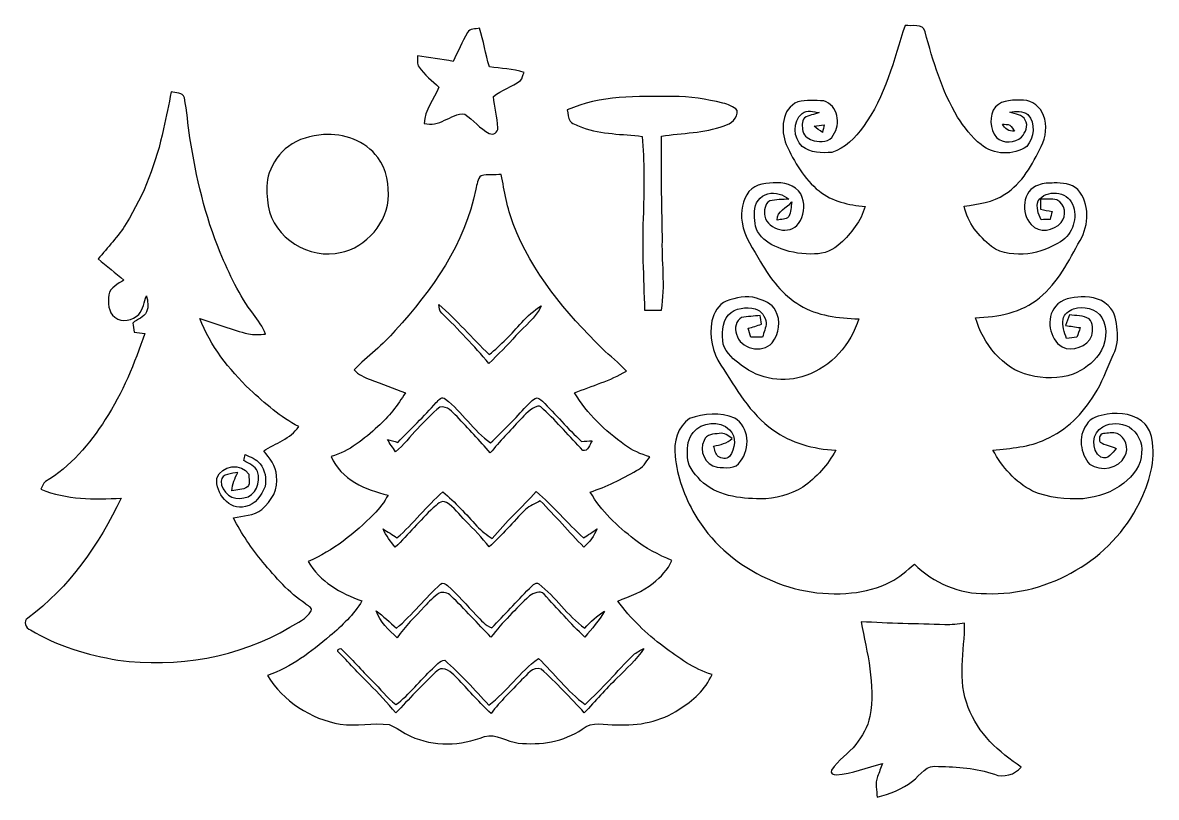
# Model space of a CAD drawing. Header units: centimetres. Extents: x -19.7 to 18.7, y -12.7 to 13.6.
import ezdxf

# ---------------------------------------------------------------- set-up
doc = ezdxf.new("R2010")
doc.units = ezdxf.units.CM
doc.header["$MEASUREMENT"] = 0
doc.layers.add('Camada 1', color=7, linetype='Continuous')

msp = doc.modelspace()

# ---------------------------------------------------------------- linework, layer by layer
at = {"layer": 'Camada 1', "color": 8}
for points, knots in [([(10.15824, 13.47188), (10.3759, 13.42284), (10.77419, 13.56184), (10.83733, 13.25245), (10.83733, 13.25245), (11.10192, 12.25726), (11.40354, 11.25643), (11.938, 10.36743), (11.938, 10.36743), (12.15602, 10.02136), (12.41355, 9.69363), (12.73034, 9.43222), (12.73034, 9.43222), (13.16143, 9.08509), (13.82854, 9.05122), (14.2808, 9.37331), (14.2808, 9.37331), (14.53303, 9.6647), (14.58666, 10.15506), (14.31749, 10.45422), (14.31749, 10.45422), (14.14392, 10.58086), (13.90791, 10.55864), (13.70789, 10.53324), (13.70789, 10.53324), (13.88992, 10.46374), (14.13792, 10.46233), (14.23106, 10.2616), (14.23106, 10.2616), (14.34571, 10.06934), (14.23635, 9.84109), (14.10547, 9.68939), (14.10547, 9.68939), (13.88181, 9.47843), (13.48387, 9.46856), (13.25316, 9.67246), (13.25316, 9.67246), (13.02632, 9.96597), (12.98893, 10.4133), (13.22, 10.71668), (13.22, 10.71668), (13.46765, 10.96222), (13.84653, 10.93999), (14.16756, 10.93646), (14.16756, 10.93646), (14.47659, 10.93364), (14.74258, 10.70151), (14.84877, 10.42211), (14.84877, 10.42211), (14.97224, 10.08204), (14.94226, 9.6901), (14.77363, 9.37048), (14.77363, 9.37048), (14.46848, 8.76441), (14.13122, 8.12306), (13.5382, 7.75229), (13.5382, 7.75229), (13.13321, 7.47501), (12.63156, 7.42456), (12.1599, 7.34695), (12.1599, 7.34695), (12.27243, 6.78744), (12.65555, 6.3306), (13.0877, 5.97923), (13.0877, 5.97923), (13.4426, 5.72417), (13.90156, 5.70865), (14.32172, 5.73687), (14.32172, 5.73687), (14.71436, 5.78944), (15.09042, 5.93972), (15.42733, 6.14504), (15.42733, 6.14504), (15.8436, 6.39939), (16.02387, 6.96736), (15.82773, 7.41504), (15.82773, 7.41504), (15.65205, 7.86024), (14.93943, 7.92445), (14.67203, 7.53463), (14.67203, 7.53463), (14.59195, 7.31943), (14.66286, 7.08307), (14.7694, 6.89081), (14.7694, 6.89081), (14.86853, 6.89293), (14.96836, 6.89504), (15.06855, 6.89681), (15.06855, 6.89681), (15.09325, 6.98606), (15.11653, 7.07602), (15.13875, 7.16598), (15.13875, 7.16598), (15.00823, 7.19279), (14.8777, 7.22313), (14.74788, 7.25205), (14.74788, 7.25205), (14.74364, 7.36283), (14.74823, 7.47183), (14.74541, 7.5819), (14.74541, 7.5819), (14.93097, 7.58508), (15.12006, 7.60236), (15.30385, 7.56038), (15.30385, 7.56038), (15.58255, 7.43479), (15.6464, 7.02028), (15.44355, 6.79873), (15.44355, 6.79873), (15.20966, 6.50981), (14.68931, 6.41738), (14.4332, 6.72465), (14.4332, 6.72465), (14.06772, 7.0933), (14.12946, 7.89552), (14.67556, 8.06203), (14.67556, 8.06203), (14.84066, 8.13647), (15.02692, 8.12624), (15.20472, 8.1347), (15.20472, 8.1347), (15.4813, 8.13682), (15.7988, 8.11989), (16.00765, 7.9121), (16.00765, 7.9121), (16.42921, 7.44467), (16.38865, 6.70948), (16.08808, 6.19054), (16.08808, 6.19054), (15.6965, 5.50192), (15.3476, 4.75439), (14.71119, 4.25062), (14.71119, 4.25062), (14.109, 3.74333), (13.30572, 3.59516), (12.54055, 3.57046), (12.54055, 3.57046), (12.81007, 2.69946), (13.44577, 1.84714), (14.36864, 1.62454), (14.36864, 1.62454), (14.853, 1.49931), (15.37758, 1.49543), (15.85348, 1.66053), (15.85348, 1.66053), (16.19779, 1.80305), (16.51, 2.03447), (16.73543, 2.33292), (16.73543, 2.33292), (16.97038, 2.69311), (17.04975, 3.19581), (16.82468, 3.57964), (16.82468, 3.57964), (16.62959, 3.89361), (16.1992, 3.98427), (15.86442, 3.87279), (15.86442, 3.87279), (15.70355, 3.81635), (15.54939, 3.69499), (15.50846, 3.52249), (15.50846, 3.52249), (15.4626, 3.29777), (15.56279, 3.08187), (15.62665, 2.87055), (15.62665, 2.87055), (15.742, 2.88431), (15.8623, 2.89807), (15.97872, 2.91394), (15.97872, 2.91394), (16.01682, 3.02084), (16.05421, 3.12843), (16.08702, 3.23674), (16.08702, 3.23674), (15.92333, 3.26073), (15.76105, 3.28436), (15.59807, 3.30976), (15.59807, 3.30976), (15.63229, 3.43359), (15.67568, 3.55459), (15.72436, 3.67312), (15.72436, 3.67312), (15.94097, 3.6262), (16.19744, 3.66148), (16.39147, 3.53272), (16.39147, 3.53272), (16.53752, 3.39055), (16.51388, 3.15101), (16.48672, 2.96933), (16.48672, 2.96933), (16.33255, 2.59821), (15.8362, 2.4063), (15.4753, 2.58163), (15.4753, 2.58163), (15.03927, 2.86209), (14.91756, 3.55318), (15.25411, 3.9557), (15.25411, 3.9557), (15.46155, 4.21358), (15.81326, 4.26649), (16.12336, 4.27919), (16.12336, 4.27919), (16.49236, 4.30318), (16.89911, 4.19065), (17.13195, 3.88585), (17.13195, 3.88585), (17.31751, 3.65125), (17.33127, 3.33622), (17.34926, 3.05012), (17.34926, 3.05012), (17.37748, 2.77001), (17.30269, 2.48991), (17.17887, 2.24049), (17.17887, 2.24049), (16.97708, 1.81857), (16.8342, 1.36666), (16.57668, 0.97296), (16.57668, 0.97296), (16.17768, 0.33126), (15.6277, -0.24694), (14.92144, -0.54469), (14.92144, -0.54469), (14.36652, -0.81351), (13.73787, -0.84384), (13.13603, -0.91193), (13.13603, -0.91193), (13.44154, -1.48343), (13.89204, -2.00025), (14.47765, -2.29482), (14.47765, -2.29482), (15.0114, -2.53683), (15.61571, -2.56999), (16.19285, -2.55482), (16.19285, -2.55482), (16.68604, -2.50402), (17.17781, -2.34174), (17.56622, -2.0253), (17.56622, -2.0253), (17.88266, -1.78294), (18.16806, -1.42134), (18.16523, -1.00436), (18.16523, -1.00436), (18.22309, -0.65969), (18.02377, -0.31291), (17.74472, -0.12312), (17.74472, -0.12312), (17.47097, -0.00141), (17.12736, 0.04763), (16.86313, -0.12418), (16.86313, -0.12418), (16.47296, -0.29175), (16.44438, -0.92463), (16.79152, -1.14829), (16.79152, -1.14829), (17.0307, -1.26541), (17.17605, -0.99448), (17.31081, -0.85513), (17.31081, -0.85513), (17.13795, -0.76094), (16.93157, -0.74718), (16.76612, -0.64064), (16.76612, -0.64064), (16.70861, -0.53728), (16.74248, -0.36795), (16.87618, -0.3489), (16.87618, -0.3489), (17.02894, -0.3362), (17.19333, -0.3048), (17.34573, -0.34819), (17.34573, -0.34819), (17.61772, -0.47413), (17.75354, -0.84631), (17.60502, -1.11231), (17.60502, -1.11231), (17.40218, -1.54129), (16.78376, -1.64924), (16.41016, -1.38783), (16.41016, -1.38783), (16.09443, -1.02976), (16.00976, -0.45261), (16.30292, -0.05609), (16.30292, -0.05609), (16.43556, 0.20285), (16.74848, 0.25224), (17.00283, 0.30445), (17.00283, 0.30445), (17.44839, 0.37324), (17.96697, 0.31115), (18.29576, -0.02893), (18.29576, -0.02893), (18.40301, -0.1711), (18.48697, -0.33408), (18.51801, -0.51118), (18.51801, -0.51118), (18.66971, -1.26647), (18.42453, -2.02459), (18.09433, -2.69769), (18.09433, -2.69769), (17.16193, -4.61398), (15.03221, -5.84482), (12.91131, -5.77039), (12.91131, -5.77039), (12.00362, -5.79049), (11.11215, -5.40949), (10.47291, -4.77026), (10.47291, -4.77026), (10.21609, -4.98828), (9.96774, -5.22252), (9.66399, -5.37457), (9.66399, -5.37457), (9.25548, -5.58518), (8.80075, -5.69948), (8.34531, -5.74781), (8.34531, -5.74781), (6.26498, -5.96371), (4.09434, -4.89761), (3.03389, -3.08751), (3.03389, -3.08751), (2.68852, -2.48109), (2.43134, -1.80904), (2.36784, -1.11054), (2.36784, -1.11054), (2.30858, -0.64805), (2.45533, -0.11218), (2.85785, 0.15804), (2.85785, 0.15804), (3.33904, 0.34149), (3.9056, 0.37112), (4.38644, 0.17039), (4.38644, 0.17039), (4.88527, -0.1203), (4.92231, -0.85937), (4.58576, -1.28764), (4.58576, -1.28764), (4.42595, -1.56845), (4.0573, -1.51024), (3.78919, -1.48308), (3.78919, -1.48308), (3.39478, -1.42734), (3.15207, -0.92604), (3.35139, -0.58208), (3.35139, -0.58208), (3.42441, -0.36654), (3.67418, -0.36865), (3.86151, -0.35172), (3.86151, -0.35172), (4.03931, -0.29386), (4.16489, -0.44062), (4.30071, -0.51894), (4.30071, -0.51894), (4.13103, -0.68404), (3.89396, -0.72531), (3.67171, -0.77646), (3.67171, -0.77646), (3.7151, -0.89606), (3.73133, -1.03681), (3.82517, -1.12995), (3.82517, -1.12995), (3.93912, -1.19345), (4.11268, -1.24319), (4.20934, -1.12289), (4.20934, -1.12289), (4.40126, -0.87101), (4.46299, -0.45297), (4.20864, -0.21872), (4.20864, -0.21872), (3.87526, 0.10372), (3.26355, 0.04763), (2.97815, -0.31362), (2.97815, -0.31362), (2.80741, -0.51188), (2.78059, -0.79022), (2.78483, -1.04069), (2.78483, -1.04069), (2.7492, -1.39735), (2.99826, -1.69827), (3.23321, -1.93499), (3.23321, -1.93499), (3.75991, -2.4571), (4.54907, -2.5594), (5.25674, -2.55905), (5.25674, -2.55905), (5.76439, -2.57916), (6.26216, -2.41194), (6.69819, -2.16253), (6.69819, -2.16253), (7.15574, -1.83797), (7.5438, -1.41288), (7.8105, -0.91758), (7.8105, -0.91758), (7.06014, -0.86572), (6.29391, -0.68192), (5.68184, -0.22578), (5.68184, -0.22578), (4.90255, 0.32844), (4.42807, 1.17793), (3.92077, 1.96391), (3.92077, 1.96391), (3.62268, 2.39501), (3.5239, 2.95063), (3.61174, 3.46287), (3.61174, 3.46287), (3.68371, 3.73239), (3.83011, 4.02343), (4.10245, 4.13385), (4.10245, 4.13385), (4.42842, 4.24004), (4.78931, 4.34658), (5.12868, 4.23369), (5.12868, 4.23369), (5.37245, 4.15925), (5.64409, 4.05024), (5.77427, 3.81635), (5.77427, 3.81635), (5.95454, 3.47028), (5.89739, 3.02613), (5.65115, 2.72627), (5.65115, 2.72627), (5.31918, 2.33645), (4.56353, 2.52024), (4.44747, 3.01731), (4.44747, 3.01731), (4.36421, 3.20993), (4.42913, 3.47733), (4.62104, 3.57787), (4.62104, 3.57787), (4.82706, 3.62268), (5.04261, 3.61915), (5.25251, 3.64737), (5.25251, 3.64737), (5.2705, 3.54894), (5.27826, 3.45546), (5.29978, 3.35527), (5.29978, 3.35527), (5.14879, 3.30024), (4.99428, 3.25684), (4.83976, 3.21486), (4.83976, 3.21486), (4.87045, 3.11291), (4.90149, 3.01061), (4.9343, 2.90865), (4.9343, 2.90865), (5.03202, 2.90971), (5.22781, 2.91148), (5.32553, 2.91253), (5.32553, 2.91253), (5.37669, 3.07269), (5.44477, 3.23215), (5.45783, 3.40113), (5.45783, 3.40113), (5.42008, 3.6008), (5.29449, 3.816), (5.08529, 3.87033), (5.08529, 3.87033), (4.77414, 3.94194), (4.40725, 3.91689), (4.17689, 3.67242), (4.17689, 3.67242), (3.94406, 3.3976), (3.95852, 3.01096), (3.99838, 2.67441), (3.99838, 2.67441), (4.09646, 2.36467), (4.36951, 2.14489), (4.62104, 1.95651), (4.62104, 1.95651), (5.22605, 1.48555), (6.08013, 1.34373), (6.79944, 1.61537), (6.79944, 1.61537), (7.66904, 1.90571), (8.31462, 2.67476), (8.58767, 3.53413), (8.58767, 3.53413), (7.90469, 3.56341), (7.18749, 3.62691), (6.59377, 3.99944), (6.59377, 3.99944), (6.01521, 4.34023), (5.59259, 4.88421), (5.26627, 5.461), (5.26627, 5.461), (5.02638, 5.89068), (4.70076, 6.30096), (4.64114, 6.80544), (4.64114, 6.80544), (4.57376, 7.16421), (4.64573, 7.55509), (4.8701, 7.84684), (4.8701, 7.84684), (5.10258, 8.10966), (5.49134, 8.1467), (5.82083, 8.13647), (5.82083, 8.13647), (6.16303, 8.15693), (6.57225, 7.99818), (6.67456, 7.64223), (6.67456, 7.64223), (6.77369, 7.35189), (6.74053, 7.01146), (6.5532, 6.76346), (6.5532, 6.76346), (6.25475, 6.35529), (5.52521, 6.53344), (5.40244, 7.00899), (5.40244, 7.00899), (5.38163, 7.18608), (5.3975, 7.43126), (5.57248, 7.5311), (5.57248, 7.5311), (5.78485, 7.58014), (6.00816, 7.56708), (6.22547, 7.58719), (6.22547, 7.58719), (6.02086, 7.73889), (5.77215, 7.83202), (5.51427, 7.76817), (5.51427, 7.76817), (5.24863, 7.70467), (5.05178, 7.43973), (5.0606, 7.16633), (5.0606, 7.16633), (5.06448, 6.9088), (5.04366, 6.61353), (5.22252, 6.40398), (5.22252, 6.40398), (5.39574, 6.15033), (5.6829, 6.01663), (5.95806, 5.90374), (5.95806, 5.90374), (6.32037, 5.77462), (6.70595, 5.71183), (7.09119, 5.7337), (7.09119, 5.7337), (7.41539, 5.72805), (7.7343, 5.86775), (7.96572, 6.09212), (7.96572, 6.09212), (8.33896, 6.42832), (8.66458, 6.84495), (8.80286, 7.3346), (8.80286, 7.3346), (8.25465, 7.3914), (7.68244, 7.50323), (7.24464, 7.86306), (7.24464, 7.86306), (6.73523, 8.26841), (6.40539, 8.85261), (6.13234, 9.43293), (6.13234, 9.43293), (5.93937, 9.9187), (5.96265, 10.65354), (6.52639, 10.88284), (6.52639, 10.88284), (6.81249, 10.93964), (7.11447, 10.93999), (7.40481, 10.91142), (7.40481, 10.91142), (7.88035, 10.76219), (8.00065, 10.13072), (7.72513, 9.75466), (7.72513, 9.75466), (7.60695, 9.51054), (7.30285, 9.519), (7.07672, 9.56134), (7.07672, 9.56134), (6.91444, 9.61355), (6.73206, 9.70774), (6.69537, 9.89048), (6.69537, 9.89048), (6.66821, 10.03653), (6.64633, 10.21927), (6.74758, 10.3438), (6.74758, 10.3438), (6.89998, 10.43164), (7.08448, 10.45069), (7.24853, 10.51595), (7.24853, 10.51595), (7.05944, 10.53395), (6.83507, 10.63237), (6.67491, 10.48738), (6.67491, 10.48738), (6.32707, 10.21609), (6.37469, 9.6587), (6.66997, 9.36801), (6.66997, 9.36801), (6.95537, 9.15564), (7.33848, 9.144), (7.67856, 9.16869), (7.67856, 9.16869), (8.13153, 9.30169), (8.47408, 9.6707), (8.74466, 10.04147), (8.74466, 10.04147), (9.49043, 11.055), (9.773, 12.29783), (10.15824, 13.47188), (10.15824, 13.47188), (10.15824, 13.47188), (10.15824, 13.47188), (10.15824, 13.47188)], [0, 0, 0, 0, 0.00662252, 0.00662252, 0.00662252, 0.00662252, 0.01324503, 0.01324503, 0.01324503, 0.01324503, 0.01986755, 0.01986755, 0.01986755, 0.01986755, 0.02649007, 0.02649007, 0.02649007, 0.02649007, 0.03311258, 0.03311258, 0.03311258, 0.03311258, 0.0397351, 0.0397351, 0.0397351, 0.0397351, 0.04635762, 0.04635762, 0.04635762, 0.04635762, 0.05298013, 0.05298013, 0.05298013, 0.05298013, 0.05960265, 0.05960265, 0.05960265, 0.05960265, 0.06622517, 0.06622517, 0.06622517, 0.06622517, 0.07284768, 0.07284768, 0.07284768, 0.07284768, 0.0794702, 0.0794702, 0.0794702, 0.0794702, 0.08609272, 0.08609272, 0.08609272, 0.08609272, 0.09271523, 0.09271523, 0.09271523, 0.09271523, 0.09933775, 0.09933775, 0.09933775, 0.09933775, 0.10596026, 0.10596026, 0.10596026, 0.10596026, 0.11258278, 0.11258278, 0.11258278, 0.11258278, 0.1192053, 0.1192053, 0.1192053, 0.1192053, 0.12582781, 0.12582781, 0.12582781, 0.12582781, 0.13245033, 0.13245033, 0.13245033, 0.13245033, 0.13907285, 0.13907285, 0.13907285, 0.13907285, 0.14569536, 0.14569536, 0.14569536, 0.14569536, 0.15231788, 0.15231788, 0.15231788, 0.15231788, 0.1589404, 0.1589404, 0.1589404, 0.1589404, 0.16556291, 0.16556291, 0.16556291, 0.16556291, 0.17218543, 0.17218543, 0.17218543, 0.17218543, 0.17880795, 0.17880795, 0.17880795, 0.17880795, 0.18543046, 0.18543046, 0.18543046, 0.18543046, 0.19205298, 0.19205298, 0.19205298, 0.19205298, 0.1986755, 0.1986755, 0.1986755, 0.1986755, 0.20529801, 0.20529801, 0.20529801, 0.20529801, 0.21192053, 0.21192053, 0.21192053, 0.21192053, 0.21854305, 0.21854305, 0.21854305, 0.21854305, 0.22516556, 0.22516556, 0.22516556, 0.22516556, 0.23178808, 0.23178808, 0.23178808, 0.23178808, 0.2384106, 0.2384106, 0.2384106, 0.2384106, 0.24503311, 0.24503311, 0.24503311, 0.24503311, 0.25165563, 0.25165563, 0.25165563, 0.25165563, 0.25827815, 0.25827815, 0.25827815, 0.25827815, 0.26490066, 0.26490066, 0.26490066, 0.26490066, 0.27152318, 0.27152318, 0.27152318, 0.27152318, 0.2781457, 0.2781457, 0.2781457, 0.2781457, 0.28476821, 0.28476821, 0.28476821, 0.28476821, 0.29139073, 0.29139073, 0.29139073, 0.29139073, 0.29801325, 0.29801325, 0.29801325, 0.29801325, 0.30463576, 0.30463576, 0.30463576, 0.30463576, 0.31125828, 0.31125828, 0.31125828, 0.31125828, 0.31788079, 0.31788079, 0.31788079, 0.31788079, 0.32450331, 0.32450331, 0.32450331, 0.32450331, 0.33112583, 0.33112583, 0.33112583, 0.33112583, 0.33774834, 0.33774834, 0.33774834, 0.33774834, 0.34437086, 0.34437086, 0.34437086, 0.34437086, 0.35099338, 0.35099338, 0.35099338, 0.35099338, 0.35761589, 0.35761589, 0.35761589, 0.35761589, 0.36423841, 0.36423841, 0.36423841, 0.36423841, 0.37086093, 0.37086093, 0.37086093, 0.37086093, 0.37748344, 0.37748344, 0.37748344, 0.37748344, 0.38410596, 0.38410596, 0.38410596, 0.38410596, 0.39072848, 0.39072848, 0.39072848, 0.39072848, 0.39735099, 0.39735099, 0.39735099, 0.39735099, 0.40397351, 0.40397351, 0.40397351, 0.40397351, 0.41059603, 0.41059603, 0.41059603, 0.41059603, 0.41721854, 0.41721854, 0.41721854, 0.41721854, 0.42384106, 0.42384106, 0.42384106, 0.42384106, 0.43046358, 0.43046358, 0.43046358, 0.43046358, 0.43708609, 0.43708609, 0.43708609, 0.43708609, 0.44370861, 0.44370861, 0.44370861, 0.44370861, 0.45033113, 0.45033113, 0.45033113, 0.45033113, 0.45695364, 0.45695364, 0.45695364, 0.45695364, 0.46357616, 0.46357616, 0.46357616, 0.46357616, 0.47019868, 0.47019868, 0.47019868, 0.47019868, 0.47682119, 0.47682119, 0.47682119, 0.47682119, 0.48344371, 0.48344371, 0.48344371, 0.48344371, 0.49006623, 0.49006623, 0.49006623, 0.49006623, 0.49668874, 0.49668874, 0.49668874, 0.49668874, 0.50331126, 0.50331126, 0.50331126, 0.50331126, 0.50993377, 0.50993377, 0.50993377, 0.50993377, 0.51655629, 0.51655629, 0.51655629, 0.51655629, 0.52317881, 0.52317881, 0.52317881, 0.52317881, 0.52980132, 0.52980132, 0.52980132, 0.52980132, 0.53642384, 0.53642384, 0.53642384, 0.53642384, 0.54304636, 0.54304636, 0.54304636, 0.54304636, 0.54966887, 0.54966887, 0.54966887, 0.54966887, 0.55629139, 0.55629139, 0.55629139, 0.55629139, 0.56291391, 0.56291391, 0.56291391, 0.56291391, 0.56953642, 0.56953642, 0.56953642, 0.56953642, 0.57615894, 0.57615894, 0.57615894, 0.57615894, 0.58278146, 0.58278146, 0.58278146, 0.58278146, 0.58940397, 0.58940397, 0.58940397, 0.58940397, 0.59602649, 0.59602649, 0.59602649, 0.59602649, 0.60264901, 0.60264901, 0.60264901, 0.60264901, 0.60927152, 0.60927152, 0.60927152, 0.60927152, 0.61589404, 0.61589404, 0.61589404, 0.61589404, 0.62251656, 0.62251656, 0.62251656, 0.62251656, 0.62913907, 0.62913907, 0.62913907, 0.62913907, 0.63576159, 0.63576159, 0.63576159, 0.63576159, 0.64238411, 0.64238411, 0.64238411, 0.64238411, 0.64900662, 0.64900662, 0.64900662, 0.64900662, 0.65562914, 0.65562914, 0.65562914, 0.65562914, 0.66225166, 0.66225166, 0.66225166, 0.66225166, 0.66887417, 0.66887417, 0.66887417, 0.66887417, 0.67549669, 0.67549669, 0.67549669, 0.67549669, 0.68211921, 0.68211921, 0.68211921, 0.68211921, 0.68874172, 0.68874172, 0.68874172, 0.68874172, 0.69536424, 0.69536424, 0.69536424, 0.69536424, 0.70198675, 0.70198675, 0.70198675, 0.70198675, 0.70860927, 0.70860927, 0.70860927, 0.70860927, 0.71523179, 0.71523179, 0.71523179, 0.71523179, 0.7218543, 0.7218543, 0.7218543, 0.7218543, 0.72847682, 0.72847682, 0.72847682, 0.72847682, 0.73509934, 0.73509934, 0.73509934, 0.73509934, 0.74172185, 0.74172185, 0.74172185, 0.74172185, 0.74834437, 0.74834437, 0.74834437, 0.74834437, 0.75496689, 0.75496689, 0.75496689, 0.75496689, 0.7615894, 0.7615894, 0.7615894, 0.7615894, 0.76821192, 0.76821192, 0.76821192, 0.76821192, 0.77483444, 0.77483444, 0.77483444, 0.77483444, 0.78145695, 0.78145695, 0.78145695, 0.78145695, 0.78807947, 0.78807947, 0.78807947, 0.78807947, 0.79470199, 0.79470199, 0.79470199, 0.79470199, 0.8013245, 0.8013245, 0.8013245, 0.8013245, 0.80794702, 0.80794702, 0.80794702, 0.80794702, 0.81456954, 0.81456954, 0.81456954, 0.81456954, 0.82119205, 0.82119205, 0.82119205, 0.82119205, 0.82781457, 0.82781457, 0.82781457, 0.82781457, 0.83443709, 0.83443709, 0.83443709, 0.83443709, 0.8410596, 0.8410596, 0.8410596, 0.8410596, 0.84768212, 0.84768212, 0.84768212, 0.84768212, 0.85430464, 0.85430464, 0.85430464, 0.85430464, 0.86092715, 0.86092715, 0.86092715, 0.86092715, 0.86754967, 0.86754967, 0.86754967, 0.86754967, 0.87417219, 0.87417219, 0.87417219, 0.87417219, 0.8807947, 0.8807947, 0.8807947, 0.8807947, 0.88741722, 0.88741722, 0.88741722, 0.88741722, 0.89403974, 0.89403974, 0.89403974, 0.89403974, 0.90066225, 0.90066225, 0.90066225, 0.90066225, 0.90728477, 0.90728477, 0.90728477, 0.90728477, 0.91390728, 0.91390728, 0.91390728, 0.91390728, 0.9205298, 0.9205298, 0.9205298, 0.9205298, 0.92715232, 0.92715232, 0.92715232, 0.92715232, 0.93377483, 0.93377483, 0.93377483, 0.93377483, 0.94039735, 0.94039735, 0.94039735, 0.94039735, 0.94701987, 0.94701987, 0.94701987, 0.94701987, 0.95364238, 0.95364238, 0.95364238, 0.95364238, 0.9602649, 0.9602649, 0.9602649, 0.9602649, 0.96688742, 0.96688742, 0.96688742, 0.96688742, 0.97350993, 0.97350993, 0.97350993, 0.97350993, 0.98013245, 0.98013245, 0.98013245, 0.98013245, 0.98675497, 0.98675497, 0.98675497, 0.98675497, 1, 1, 1, 1]), ([(-4.66937, 13.22529), (-4.5907, 13.37416), (-4.39526, 13.33712), (-4.25379, 13.37451), (-4.25379, 13.37451), (-4.12433, 12.94518), (-4.05377, 12.50103), (-3.92501, 12.07135), (-3.92501, 12.07135), (-3.53589, 11.99233), (-3.12385, 12.0209), (-2.74884, 11.87838), (-2.74884, 11.87838), (-2.80106, 11.79513), (-2.79612, 11.67448), (-2.86985, 11.60145), (-2.86985, 11.60145), (-3.15948, 11.39437), (-3.50449, 11.28007), (-3.78919, 11.06452), (-3.78919, 11.06452), (-3.75144, 10.70822), (-3.65689, 10.35932), (-3.63784, 10.0009), (-3.63784, 10.0009), (-3.62832, 9.85555), (-3.79801, 9.74266), (-3.92783, 9.81146), (-3.92783, 9.81146), (-4.2485, 9.96774), (-4.46158, 10.27289), (-4.75968, 10.46021), (-4.75968, 10.46021), (-5.00627, 10.52513), (-5.2197, 10.33498), (-5.43948, 10.2556), (-5.43948, 10.2556), (-5.6515, 10.13954), (-5.89915, 10.09368), (-6.13622, 10.15259), (-6.13622, 10.15259), (-6.11329, 10.60944), (-5.80249, 10.96786), (-5.63174, 11.37391), (-5.63174, 11.37391), (-5.86493, 11.59157), (-6.12281, 11.79195), (-6.30308, 12.059), (-6.30308, 12.059), (-6.39198, 12.16519), (-6.35141, 12.31159), (-6.36341, 12.43859), (-6.36341, 12.43859), (-5.95806, 12.3885), (-5.55378, 12.32676), (-5.15197, 12.25268), (-5.15197, 12.25268), (-4.98757, 12.57512), (-4.84858, 12.91061), (-4.66937, 13.22529)], [0, 0, 0, 0, 0.0625, 0.0625, 0.0625, 0.0625, 0.125, 0.125, 0.125, 0.125, 0.1875, 0.1875, 0.1875, 0.1875, 0.25, 0.25, 0.25, 0.25, 0.3125, 0.3125, 0.3125, 0.3125, 0.375, 0.375, 0.375, 0.375, 0.4375, 0.4375, 0.4375, 0.4375, 0.5, 0.5, 0.5, 0.5, 0.5625, 0.5625, 0.5625, 0.5625, 0.625, 0.625, 0.625, 0.625, 0.6875, 0.6875, 0.6875, 0.6875, 0.75, 0.75, 0.75, 0.75, 0.8125, 0.8125, 0.8125, 0.8125, 0.875, 0.875, 0.875, 0.875, 1, 1, 1, 1]), ([(-14.70096, 11.21939), (-14.56231, 11.16895), (-14.30302, 11.21198), (-14.25751, 11.02184), (-14.25751, 11.02184), (-14.15909, 10.57346), (-14.14216, 10.11202), (-14.06666, 9.65941), (-14.06666, 9.65941), (-13.86346, 8.33543), (-13.55266, 7.02028), (-13.04184, 5.77885), (-13.04184, 5.77885), (-12.7374, 5.04931), (-12.40014, 4.32294), (-11.91578, 3.69288), (-11.91578, 3.69288), (-11.76055, 3.48051), (-11.59122, 3.26954), (-11.50832, 3.01625), (-11.50832, 3.01625), (-11.70058, 3.00355), (-11.89673, 2.97709), (-12.08581, 3.03071), (-12.08581, 3.03071), (-12.64991, 3.15278), (-13.18507, 3.37538), (-13.73329, 3.55106), (-13.73329, 3.55106), (-13.38615, 2.61726), (-12.74375, 1.82668), (-12.03784, 1.13841), (-12.03784, 1.13841), (-11.52807, 0.67169), (-11.00314, 0.20708), (-10.38437, -0.11148), (-10.38437, -0.11148), (-10.65812, -0.52952), (-11.16718, -0.67592), (-11.57005, -0.93663), (-11.57005, -0.93663), (-11.36403, -1.17546), (-11.1566, -1.44815), (-11.13508, -1.77588), (-11.13508, -1.77588), (-11.05112, -2.2165), (-11.309, -2.64231), (-11.63391, -2.91783), (-11.63391, -2.91783), (-11.90308, -3.13478), (-12.2682, -3.1369), (-12.59381, -3.20111), (-12.59381, -3.20111), (-12.32711, -3.74121), (-11.98139, -4.23792), (-11.59757, -4.70076), (-11.59757, -4.70076), (-11.16753, -5.21864), (-10.71774, -5.73617), (-10.154, -6.11329), (-10.154, -6.11329), (-10.09932, -6.18102), (-9.91306, -6.23217), (-9.9628, -6.35388), (-9.9628, -6.35388), (-10.11767, -6.62623), (-10.42353, -6.75181), (-10.67929, -6.90774), (-10.67929, -6.90774), (-12.41778, -7.93291), (-14.51469, -8.29345), (-16.50541, -8.01829), (-16.50541, -8.01829), (-17.54011, -7.84966), (-18.56916, -7.54345), (-19.47051, -6.99841), (-19.47051, -6.99841), (-19.63843, -6.94549), (-19.73404, -6.69643), (-19.56082, -6.598), (-19.56082, -6.598), (-18.155, -5.56578), (-17.14606, -4.09399), (-16.39605, -2.53824), (-16.39605, -2.53824), (-17.30798, -2.58445), (-18.25766, -2.59292), (-19.11491, -2.23344), (-19.11491, -2.23344), (-19.0747, -2.14383), (-19.04894, -2.03729), (-18.96569, -1.97697), (-18.96569, -1.97697), (-18.11726, -1.47179), (-17.4565, -0.70344), (-16.9351, 0.12488), (-16.9351, 0.12488), (-16.35301, 1.02835), (-15.93991, 2.0253), (-15.59772, 3.04094), (-15.59772, 3.04094), (-15.71625, 3.05541), (-15.83373, 3.06987), (-15.95191, 3.08786), (-15.95191, 3.08786), (-15.9699, 3.18946), (-15.99741, 3.29001), (-16.00235, 3.39302), (-16.00235, 3.39302), (-15.85207, 3.52496), (-15.62735, 3.58105), (-15.53528, 3.76978), (-15.53528, 3.76978), (-15.46049, 3.943), (-15.5007, 4.13949), (-15.53669, 4.318), (-15.53669, 4.318), (-15.63088, 4.10916), (-15.64711, 3.86151), (-15.79951, 3.68194), (-15.79951, 3.68194), (-16.01294, 3.49814), (-16.37171, 3.3722), (-16.60913, 3.5881), (-16.60913, 3.5881), (-16.84761, 3.76132), (-16.84338, 4.08446), (-16.81656, 4.34587), (-16.81656, 4.34587), (-16.76541, 4.60058), (-16.50541, 4.72052), (-16.30151, 4.83976), (-16.30151, 4.83976), (-16.59326, 5.08282), (-16.88783, 5.32236), (-17.18204, 5.56225), (-17.18204, 5.56225), (-16.8522, 5.9503), (-16.49906, 6.32248), (-16.23095, 6.75816), (-16.23095, 6.75816), (-15.61677, 7.73994), (-15.20649, 8.83991), (-14.95919, 9.96879), (-14.95919, 9.96879), (-14.86711, 10.38437), (-14.78739, 10.80241), (-14.70096, 11.21939), (-14.70096, 11.21939), (-14.70096, 11.21939), (-14.70096, 11.21939), (-14.70096, 11.21939)], [0, 0, 0, 0, 0.02564103, 0.02564103, 0.02564103, 0.02564103, 0.05128205, 0.05128205, 0.05128205, 0.05128205, 0.07692308, 0.07692308, 0.07692308, 0.07692308, 0.1025641, 0.1025641, 0.1025641, 0.1025641, 0.12820513, 0.12820513, 0.12820513, 0.12820513, 0.15384615, 0.15384615, 0.15384615, 0.15384615, 0.17948718, 0.17948718, 0.17948718, 0.17948718, 0.20512821, 0.20512821, 0.20512821, 0.20512821, 0.23076923, 0.23076923, 0.23076923, 0.23076923, 0.25641026, 0.25641026, 0.25641026, 0.25641026, 0.28205128, 0.28205128, 0.28205128, 0.28205128, 0.30769231, 0.30769231, 0.30769231, 0.30769231, 0.33333333, 0.33333333, 0.33333333, 0.33333333, 0.35897436, 0.35897436, 0.35897436, 0.35897436, 0.38461538, 0.38461538, 0.38461538, 0.38461538, 0.41025641, 0.41025641, 0.41025641, 0.41025641, 0.43589744, 0.43589744, 0.43589744, 0.43589744, 0.46153846, 0.46153846, 0.46153846, 0.46153846, 0.48717949, 0.48717949, 0.48717949, 0.48717949, 0.51282051, 0.51282051, 0.51282051, 0.51282051, 0.53846154, 0.53846154, 0.53846154, 0.53846154, 0.56410256, 0.56410256, 0.56410256, 0.56410256, 0.58974359, 0.58974359, 0.58974359, 0.58974359, 0.61538462, 0.61538462, 0.61538462, 0.61538462, 0.64102564, 0.64102564, 0.64102564, 0.64102564, 0.66666667, 0.66666667, 0.66666667, 0.66666667, 0.69230769, 0.69230769, 0.69230769, 0.69230769, 0.71794872, 0.71794872, 0.71794872, 0.71794872, 0.74358974, 0.74358974, 0.74358974, 0.74358974, 0.76923077, 0.76923077, 0.76923077, 0.76923077, 0.79487179, 0.79487179, 0.79487179, 0.79487179, 0.82051282, 0.82051282, 0.82051282, 0.82051282, 0.84615385, 0.84615385, 0.84615385, 0.84615385, 0.87179487, 0.87179487, 0.87179487, 0.87179487, 0.8974359, 0.8974359, 0.8974359, 0.8974359, 0.92307692, 0.92307692, 0.92307692, 0.92307692, 0.94871795, 0.94871795, 0.94871795, 0.94871795, 1, 1, 1, 1]), ([(-1.28834, 10.60556), (-0.16933, 11.11215), (1.09396, 11.06276), (2.29341, 11.061), (2.29341, 11.061), (2.86314, 11.07017), (3.42829, 10.97033), (3.9818, 10.84192), (3.9818, 10.84192), (4.15643, 10.78936), (4.34869, 10.73115), (4.47322, 10.5911), (4.47322, 10.5911), (4.50921, 10.32298), (4.25238, 10.13707), (4.02555, 10.06687), (4.02555, 10.06687), (3.34645, 9.82274), (2.61232, 9.82839), (1.90606, 9.7222), (1.90606, 9.7222), (1.89336, 8.5919), (1.91064, 7.46196), (1.93993, 6.33236), (1.93993, 6.33236), (1.90782, 5.49839), (2.04717, 4.65702), (1.90394, 3.82905), (1.90394, 3.82905), (1.71415, 3.82799), (1.52471, 3.82799), (1.33562, 3.82834), (1.33562, 3.82834), (1.30104, 4.93254), (1.23366, 6.03885), (1.29716, 7.1434), (1.29716, 7.1434), (1.31057, 7.99994), (1.32962, 8.85896), (1.25483, 9.71338), (1.25483, 9.71338), (0.57926, 9.79205), (-0.11889, 9.77794), (-0.76588, 10.01466), (-0.76588, 10.01466), (-0.91158, 10.06934), (-1.07527, 10.11096), (-1.18604, 10.22738), (-1.18604, 10.22738), (-1.26788, 10.33463), (-1.25906, 10.47891), (-1.28834, 10.60556)], [0, 0, 0, 0, 0.07142857, 0.07142857, 0.07142857, 0.07142857, 0.14285714, 0.14285714, 0.14285714, 0.14285714, 0.21428571, 0.21428571, 0.21428571, 0.21428571, 0.28571429, 0.28571429, 0.28571429, 0.28571429, 0.35714286, 0.35714286, 0.35714286, 0.35714286, 0.42857143, 0.42857143, 0.42857143, 0.42857143, 0.5, 0.5, 0.5, 0.5, 0.57142857, 0.57142857, 0.57142857, 0.57142857, 0.64285714, 0.64285714, 0.64285714, 0.64285714, 0.71428571, 0.71428571, 0.71428571, 0.71428571, 0.78571429, 0.78571429, 0.78571429, 0.78571429, 0.85714286, 0.85714286, 0.85714286, 0.85714286, 1, 1, 1, 1]), ([(7.07919, 10.05417), (7.17162, 9.98291), (7.26511, 9.91129), (7.36141, 9.84426), (7.36141, 9.84426), (7.38046, 9.93211), (7.39881, 10.01995), (7.41574, 10.10814), (7.41574, 10.10814), (7.30462, 10.0905), (7.1882, 10.07216), (7.07919, 10.05417), (7.07919, 10.05417), (7.07919, 10.05417), (7.07919, 10.05417), (7.07919, 10.05417)], [0, 0, 0, 0, 0.2, 0.2, 0.2, 0.2, 0.4, 0.4, 0.4, 0.4, 0.6, 0.6, 0.6, 0.6, 1, 1, 1, 1]), ([(13.45389, 10.12261), (13.54349, 9.9822), (13.67614, 9.86966), (13.85958, 9.88378), (13.85958, 9.88378), (13.81301, 9.95539), (13.77703, 10.03794), (13.70753, 10.0905), (13.70753, 10.0905), (13.62781, 10.12578), (13.53855, 10.12014), (13.45389, 10.12261), (13.45389, 10.12261), (13.45389, 10.12261), (13.45389, 10.12261), (13.45389, 10.12261)], [0, 0, 0, 0, 0.2, 0.2, 0.2, 0.2, 0.4, 0.4, 0.4, 0.4, 0.6, 0.6, 0.6, 0.6, 1, 1, 1, 1]), ([(-9.5444, 9.7723), (-8.8586, 9.81886), (-8.12553, 9.56451), (-7.70608, 8.99901), (-7.70608, 8.99901), (-7.39493, 8.58873), (-7.31308, 8.05215), (-7.35295, 7.55086), (-7.35295, 7.55086), (-7.45772, 6.63751), (-8.23278, 5.84623), (-9.15247, 5.75098), (-9.15247, 5.75098), (-10.23056, 5.60105), (-11.38837, 6.45089), (-11.44094, 7.56461), (-11.44094, 7.56461), (-11.46951, 7.86659), (-11.47798, 8.18127), (-11.3852, 8.47337), (-11.3852, 8.47337), (-11.25114, 8.82297), (-11.03877, 9.15106), (-10.73256, 9.37366), (-10.73256, 9.37366), (-10.3946, 9.63683), (-9.96209, 9.73314), (-9.5444, 9.7723)], [0, 0, 0, 0, 0.125, 0.125, 0.125, 0.125, 0.25, 0.25, 0.25, 0.25, 0.375, 0.375, 0.375, 0.375, 0.5, 0.5, 0.5, 0.5, 0.625, 0.625, 0.625, 0.625, 0.75, 0.75, 0.75, 0.75, 1, 1, 1, 1]), ([(-4.19982, 8.37988), (-3.98074, 8.43174), (-3.74932, 8.40775), (-3.5246, 8.41975), (-3.5246, 8.41975), (-3.40607, 7.85813), (-3.32987, 7.28345), (-3.11397, 6.74758), (-3.11397, 6.74758), (-2.48532, 5.11281), (-1.34126, 3.73803), (-0.09772, 2.53048), (-0.09772, 2.53048), (0.16193, 2.26342), (0.47202, 2.04893), (0.71614, 1.76601), (0.71614, 1.76601), (0.17145, 1.43016), (-0.45085, 1.27282), (-1.0354, 1.02658), (-1.0354, 1.02658), (-0.61172, 0.32103), (-0.00282, -0.25365), (0.65828, -0.73519), (0.65828, -0.73519), (0.9144, -0.92004), (1.2065, -1.04704), (1.50671, -1.14159), (1.50671, -1.14159), (1.38536, -1.3208), (1.26365, -1.51306), (1.05904, -1.6062), (1.05904, -1.6062), (0.55739, -1.88666), (0.04233, -2.153), (-0.50588, -2.33151), (-0.50588, -2.33151), (-0.14076, -2.97286), (0.41099, -3.48368), (0.98778, -3.93312), (0.98778, -3.93312), (1.36807, -4.23863), (1.80693, -4.45276), (2.25178, -4.64608), (2.25178, -4.64608), (2.13713, -4.96464), (1.87396, -5.201), (1.62384, -5.41655), (1.62384, -5.41655), (1.27247, -5.70794), (0.84032, -5.85682), (0.42298, -6.02333), (0.42298, -6.02333), (0.86642, -6.60682), (1.38748, -7.12929), (1.97732, -7.56532), (1.97732, -7.56532), (2.48673, -7.93644), (3.00073, -8.33543), (3.61879, -8.50547), (3.61879, -8.50547), (3.39866, -9.01841), (2.97145, -9.398), (2.50402, -9.68234), (2.50402, -9.68234), (1.88983, -10.10426), (1.12289, -10.25313), (0.38806, -10.20727), (0.38806, -10.20727), (0.00212, -10.22209), (-0.45014, -10.07816), (-0.77505, -10.35438), (-0.77505, -10.35438), (-1.40194, -10.79112), (-2.1971, -10.90542), (-2.94358, -10.83063), (-2.94358, -10.83063), (-3.33269, -10.78795), (-3.69217, -10.49655), (-4.09116, -10.60238), (-4.09116, -10.60238), (-4.88174, -10.93188), (-5.80954, -10.95657), (-6.59483, -10.59639), (-6.59483, -10.59639), (-6.84989, -10.48879), (-7.0612, -10.2997), (-7.31908, -10.19916), (-7.31908, -10.19916), (-7.87012, -10.13742), (-8.42469, -10.25701), (-8.97573, -10.19175), (-8.97573, -10.19175), (-9.9755, -10.00972), (-10.91353, -9.42234), (-11.43776, -8.54004), (-11.43776, -8.54004), (-10.63555, -8.27334), (-9.96491, -7.73642), (-9.32427, -7.20266), (-9.32427, -7.20266), (-8.91505, -6.85588), (-8.51958, -6.48088), (-8.24159, -6.01768), (-8.24159, -6.01768), (-8.96514, -5.77039), (-9.66576, -5.35658), (-10.06299, -4.68242), (-10.06299, -4.68242), (-9.21279, -4.32223), (-8.48607, -3.7278), (-7.83766, -3.08081), (-7.83766, -3.08081), (-7.63834, -2.89525), (-7.49371, -2.66347), (-7.35154, -2.43417), (-7.35154, -2.43417), (-8.11706, -2.26342), (-8.95914, -1.90147), (-9.27982, -1.12995), (-9.27982, -1.12995), (-8.66846, -0.94897), (-8.16398, -0.53481), (-7.70008, -0.11359), (-7.70008, -0.11359), (-7.33284, 0.21731), (-7.02628, 0.61031), (-6.77051, 1.03223), (-6.77051, 1.03223), (-7.16421, 1.18816), (-7.56426, 1.3275), (-7.96008, 1.47743), (-7.96008, 1.47743), (-8.15834, 1.5561), (-8.36436, 1.64183), (-8.50053, 1.81293), (-8.50053, 1.81293), (-8.05427, 2.27436), (-7.52475, 2.64936), (-7.11024, 3.14254), (-7.11024, 3.14254), (-5.8741, 4.50779), (-4.73604, 6.08013), (-4.38397, 7.92551), (-4.38397, 7.92551), (-4.3374, 8.07932), (-4.33776, 8.27687), (-4.19982, 8.37988), (-4.19982, 8.37988), (-4.19982, 8.37988), (-4.19982, 8.37988), (-4.19982, 8.37988)], [0, 0, 0, 0, 0.02564103, 0.02564103, 0.02564103, 0.02564103, 0.05128205, 0.05128205, 0.05128205, 0.05128205, 0.07692308, 0.07692308, 0.07692308, 0.07692308, 0.1025641, 0.1025641, 0.1025641, 0.1025641, 0.12820513, 0.12820513, 0.12820513, 0.12820513, 0.15384615, 0.15384615, 0.15384615, 0.15384615, 0.17948718, 0.17948718, 0.17948718, 0.17948718, 0.20512821, 0.20512821, 0.20512821, 0.20512821, 0.23076923, 0.23076923, 0.23076923, 0.23076923, 0.25641026, 0.25641026, 0.25641026, 0.25641026, 0.28205128, 0.28205128, 0.28205128, 0.28205128, 0.30769231, 0.30769231, 0.30769231, 0.30769231, 0.33333333, 0.33333333, 0.33333333, 0.33333333, 0.35897436, 0.35897436, 0.35897436, 0.35897436, 0.38461538, 0.38461538, 0.38461538, 0.38461538, 0.41025641, 0.41025641, 0.41025641, 0.41025641, 0.43589744, 0.43589744, 0.43589744, 0.43589744, 0.46153846, 0.46153846, 0.46153846, 0.46153846, 0.48717949, 0.48717949, 0.48717949, 0.48717949, 0.51282051, 0.51282051, 0.51282051, 0.51282051, 0.53846154, 0.53846154, 0.53846154, 0.53846154, 0.56410256, 0.56410256, 0.56410256, 0.56410256, 0.58974359, 0.58974359, 0.58974359, 0.58974359, 0.61538462, 0.61538462, 0.61538462, 0.61538462, 0.64102564, 0.64102564, 0.64102564, 0.64102564, 0.66666667, 0.66666667, 0.66666667, 0.66666667, 0.69230769, 0.69230769, 0.69230769, 0.69230769, 0.71794872, 0.71794872, 0.71794872, 0.71794872, 0.74358974, 0.74358974, 0.74358974, 0.74358974, 0.76923077, 0.76923077, 0.76923077, 0.76923077, 0.79487179, 0.79487179, 0.79487179, 0.79487179, 0.82051282, 0.82051282, 0.82051282, 0.82051282, 0.84615385, 0.84615385, 0.84615385, 0.84615385, 0.87179487, 0.87179487, 0.87179487, 0.87179487, 0.8974359, 0.8974359, 0.8974359, 0.8974359, 0.92307692, 0.92307692, 0.92307692, 0.92307692, 0.94871795, 0.94871795, 0.94871795, 0.94871795, 1, 1, 1, 1]), ([(5.82683, 6.87987), (5.95489, 6.91268), (6.12246, 6.8834), (6.21489, 6.99453), (6.21489, 6.99453), (6.29638, 7.14622), (6.2925, 7.32508), (6.32248, 7.49124), (6.32248, 7.49124), (6.14962, 7.29121), (5.8166, 7.19243), (5.82683, 6.87987)], [0, 0, 0, 0, 0.25, 0.25, 0.25, 0.25, 0.5, 0.5, 0.5, 0.5, 1, 1, 1, 1]), ([(-5.63421, 4.01638), (-5.62928, 3.91372), (-5.62504, 3.79765), (-5.53156, 3.73027), (-5.53156, 3.73027), (-4.98299, 3.17959), (-4.44218, 2.61902), (-3.93982, 2.02494), (-3.93982, 2.02494), (-3.6255, 2.33151), (-3.31435, 2.6416), (-3.02225, 2.96968), (-3.02225, 2.96968), (-2.72591, 3.29424), (-2.34844, 3.56482), (-2.16535, 3.97686), (-2.16535, 3.97686), (-2.41441, 3.82341), (-2.6356, 3.63008), (-2.82787, 3.4103), (-2.82787, 3.4103), (-3.17006, 3.02331), (-3.53519, 2.65606), (-3.92959, 2.32163), (-3.92959, 2.32163), (-4.50462, 2.87937), (-5.02638, 3.4925), (-5.63421, 4.01638), (-5.63421, 4.01638), (-5.63421, 4.01638), (-5.63421, 4.01638), (-5.63421, 4.01638)], [0, 0, 0, 0, 0.11111111, 0.11111111, 0.11111111, 0.11111111, 0.22222222, 0.22222222, 0.22222222, 0.22222222, 0.33333333, 0.33333333, 0.33333333, 0.33333333, 0.44444444, 0.44444444, 0.44444444, 0.44444444, 0.55555556, 0.55555556, 0.55555556, 0.55555556, 0.66666667, 0.66666667, 0.66666667, 0.66666667, 0.77777778, 0.77777778, 0.77777778, 0.77777778, 1, 1, 1, 1]), ([(-5.72523, 0.6985), (-6.1408, 0.23001), (-6.59236, -0.2032), (-7.03051, -0.65052), (-7.03051, -0.65052), (-7.14657, -0.61524), (-7.26299, -0.57997), (-7.37941, -0.54645), (-7.37941, -0.54645), (-7.29262, -0.68862), (-7.19949, -0.82621), (-7.10671, -0.96485), (-7.10671, -0.96485), (-6.81461, -0.75036), (-6.61106, -0.44133), (-6.35776, -0.18627), (-6.35776, -0.18627), (-6.11011, 0.06209), (-5.87869, 0.33055), (-5.59964, 0.54434), (-5.59964, 0.54434), (-5.34917, 0.59549), (-5.17701, 0.37324), (-5.0165, 0.2226), (-5.0165, 0.2226), (-4.6415, -0.18662), (-4.25027, -0.58138), (-3.89396, -1.00789), (-3.89396, -1.00789), (-3.58034, -0.61313), (-3.22298, -0.25718), (-2.88431, 0.11536), (-2.88431, 0.11536), (-2.70792, 0.29281), (-2.53683, 0.502), (-2.28671, 0.57503), (-2.28671, 0.57503), (-2.20098, 0.61313), (-2.1523, 0.50659), (-2.08986, 0.46778), (-2.08986, 0.46778), (-1.6196, 0.03069), (-1.19874, -0.45473), (-0.76024, -0.92181), (-0.76024, -0.92181), (-0.57221, -0.97367), (-0.52634, -0.70979), (-0.4445, -0.5909), (-0.4445, -0.5909), (-0.56374, -0.59972), (-0.68474, -0.60784), (-0.80363, -0.61454), (-0.80363, -0.61454), (-1.27353, -0.18874), (-1.67534, 0.3048), (-2.12937, 0.74577), (-2.12937, 0.74577), (-2.19534, 0.79481), (-2.28459, 0.90135), (-2.37525, 0.84173), (-2.37525, 0.84173), (-2.51566, 0.75106), (-2.62502, 0.62018), (-2.74003, 0.50059), (-2.74003, 0.50059), (-3.10092, 0.09137), (-3.49568, -0.28504), (-3.88303, -0.66851), (-3.88303, -0.66851), (-4.46193, -0.24836), (-4.84893, 0.37677), (-5.41126, 0.81492), (-5.41126, 0.81492), (-5.52662, 0.94615), (-5.64339, 0.77082), (-5.72523, 0.6985), (-5.72523, 0.6985), (-5.72523, 0.6985), (-5.72523, 0.6985), (-5.72523, 0.6985)], [0, 0, 0, 0, 0.04761905, 0.04761905, 0.04761905, 0.04761905, 0.0952381, 0.0952381, 0.0952381, 0.0952381, 0.14285714, 0.14285714, 0.14285714, 0.14285714, 0.19047619, 0.19047619, 0.19047619, 0.19047619, 0.23809524, 0.23809524, 0.23809524, 0.23809524, 0.28571429, 0.28571429, 0.28571429, 0.28571429, 0.33333333, 0.33333333, 0.33333333, 0.33333333, 0.38095238, 0.38095238, 0.38095238, 0.38095238, 0.42857143, 0.42857143, 0.42857143, 0.42857143, 0.47619048, 0.47619048, 0.47619048, 0.47619048, 0.52380952, 0.52380952, 0.52380952, 0.52380952, 0.57142857, 0.57142857, 0.57142857, 0.57142857, 0.61904762, 0.61904762, 0.61904762, 0.61904762, 0.66666667, 0.66666667, 0.66666667, 0.66666667, 0.71428571, 0.71428571, 0.71428571, 0.71428571, 0.76190476, 0.76190476, 0.76190476, 0.76190476, 0.80952381, 0.80952381, 0.80952381, 0.80952381, 0.85714286, 0.85714286, 0.85714286, 0.85714286, 0.9047619, 0.9047619, 0.9047619, 0.9047619, 1, 1, 1, 1]), ([(-12.19765, -1.06292), (-12.21105, -1.1303), (-12.22446, -1.19803), (-12.23751, -1.26577), (-12.23751, -1.26577), (-12.06994, -1.36772), (-11.86286, -1.44674), (-11.77537, -1.63513), (-11.77537, -1.63513), (-11.65648, -1.98438), (-11.83323, -2.47826), (-12.23998, -2.52589), (-12.23998, -2.52589), (-12.60757, -2.64301), (-13.01256, -2.34174), (-13.01221, -1.96215), (-13.01221, -1.96215), (-12.98928, -1.69051), (-12.63544, -1.71662), (-12.44459, -1.66652), (-12.44459, -1.66652), (-12.54795, -1.8609), (-12.64003, -2.06481), (-12.64991, -2.28953), (-12.64991, -2.28953), (-12.47493, -2.24473), (-12.26785, -2.26589), (-12.1151, -2.15477), (-12.1151, -2.15477), (-12.01138, -2.0387), (-12.07946, -1.8602), (-12.07347, -1.72367), (-12.07347, -1.72367), (-12.31653, -1.33844), (-13.00939, -1.41958), (-13.15473, -1.85561), (-13.15473, -1.85561), (-13.20835, -2.37031), (-12.74128, -2.96404), (-12.18565, -2.82434), (-12.18565, -2.82434), (-11.85298, -2.75414), (-11.64202, -2.44263), (-11.52349, -2.1463), (-11.52349, -2.1463), (-11.47621, -1.88313), (-11.51502, -1.58256), (-11.69176, -1.37195), (-11.69176, -1.37195), (-11.8177, -1.21038), (-12.01808, -1.14547), (-12.19765, -1.06292)], [0, 0, 0, 0, 0.07142857, 0.07142857, 0.07142857, 0.07142857, 0.14285714, 0.14285714, 0.14285714, 0.14285714, 0.21428571, 0.21428571, 0.21428571, 0.21428571, 0.28571429, 0.28571429, 0.28571429, 0.28571429, 0.35714286, 0.35714286, 0.35714286, 0.35714286, 0.42857143, 0.42857143, 0.42857143, 0.42857143, 0.5, 0.5, 0.5, 0.5, 0.57142857, 0.57142857, 0.57142857, 0.57142857, 0.64285714, 0.64285714, 0.64285714, 0.64285714, 0.71428571, 0.71428571, 0.71428571, 0.71428571, 0.78571429, 0.78571429, 0.78571429, 0.78571429, 0.85714286, 0.85714286, 0.85714286, 0.85714286, 1, 1, 1, 1]), ([(-2.33574, -2.31599), (-2.82857, -2.84939), (-3.36726, -3.34045), (-3.82729, -3.90419), (-3.82729, -3.90419), (-4.01249, -3.77966), (-4.19629, -3.64878), (-4.34693, -3.48298), (-4.34693, -3.48298), (-4.71346, -3.07904), (-5.08212, -2.6737), (-5.50298, -2.32481), (-5.50298, -2.32481), (-6.05649, -2.80529), (-6.49288, -3.40572), (-7.05414, -3.87844), (-7.05414, -3.87844), (-7.20831, -3.77402), (-7.36671, -3.67559), (-7.52546, -3.57964), (-7.52546, -3.57964), (-7.42139, -3.80718), (-7.27216, -4.00756), (-7.11059, -4.19735), (-7.11059, -4.19735), (-6.6675, -3.76873), (-6.27592, -3.29071), (-5.8293, -2.86632), (-5.8293, -2.86632), (-5.69842, -2.76648), (-5.57142, -2.5848), (-5.38021, -2.68005), (-5.38021, -2.68005), (-5.12516, -2.84268), (-4.94277, -3.09069), (-4.73287, -3.30412), (-4.73287, -3.30412), (-4.45488, -3.58951), (-4.16983, -3.86962), (-3.93171, -4.19029), (-3.93171, -4.19029), (-3.49638, -3.79413), (-3.1175, -3.34081), (-2.70157, -2.92488), (-2.70157, -2.92488), (-2.5527, -2.79647), (-2.37419, -2.7111), (-2.19886, -2.62537), (-2.19886, -2.62537), (-1.69827, -3.14008), (-1.22061, -3.6763), (-0.72743, -4.19806), (-0.72743, -4.19806), (-0.52811, -4.03049), (-0.38347, -3.80824), (-0.26705, -3.57752), (-0.26705, -3.57752), (-0.42792, -3.67312), (-0.57926, -3.78425), (-0.73801, -3.88303), (-0.73801, -3.88303), (-1.28305, -3.37326), (-1.77059, -2.80458), (-2.33574, -2.31599), (-2.33574, -2.31599), (-2.33574, -2.31599), (-2.33574, -2.31599), (-2.33574, -2.31599)], [0, 0, 0, 0, 0.05555556, 0.05555556, 0.05555556, 0.05555556, 0.11111111, 0.11111111, 0.11111111, 0.11111111, 0.16666667, 0.16666667, 0.16666667, 0.16666667, 0.22222222, 0.22222222, 0.22222222, 0.22222222, 0.27777778, 0.27777778, 0.27777778, 0.27777778, 0.33333333, 0.33333333, 0.33333333, 0.33333333, 0.38888889, 0.38888889, 0.38888889, 0.38888889, 0.44444444, 0.44444444, 0.44444444, 0.44444444, 0.5, 0.5, 0.5, 0.5, 0.55555556, 0.55555556, 0.55555556, 0.55555556, 0.61111111, 0.61111111, 0.61111111, 0.61111111, 0.66666667, 0.66666667, 0.66666667, 0.66666667, 0.72222222, 0.72222222, 0.72222222, 0.72222222, 0.77777778, 0.77777778, 0.77777778, 0.77777778, 0.83333333, 0.83333333, 0.83333333, 0.83333333, 0.88888889, 0.88888889, 0.88888889, 0.88888889, 1, 1, 1, 1]), ([(-5.57848, -5.44583), (-6.09953, -5.91891), (-6.53062, -6.483), (-7.0672, -6.9409), (-7.0672, -6.9409), (-7.29721, -6.74229), (-7.51628, -6.52956), (-7.76429, -6.35318), (-7.76429, -6.35318), (-7.63411, -6.72959), (-7.33037, -7.00123), (-7.04391, -7.26158), (-7.04391, -7.26158), (-6.79168, -6.86611), (-6.43431, -6.55461), (-6.12316, -6.20783), (-6.12316, -6.20783), (-5.97288, -6.03956), (-5.81378, -5.87481), (-5.62116, -5.75486), (-5.62116, -5.75486), (-5.49063, -5.69136), (-5.3273, -5.7464), (-5.22887, -5.84518), (-5.22887, -5.84518), (-4.75933, -6.29461), (-4.32647, -6.78004), (-3.86927, -7.24147), (-3.86927, -7.24147), (-3.47521, -6.74158), (-3.0286, -6.28579), (-2.56822, -5.848), (-2.56822, -5.848), (-2.4317, -5.76333), (-2.20909, -5.6388), (-2.07292, -5.79332), (-2.07292, -5.79332), (-1.60902, -6.27204), (-1.17828, -6.78356), (-0.69215, -7.24147), (-0.69215, -7.24147), (-0.45579, -6.95889), (-0.20461, -6.68302), (-0.01976, -6.3627), (-0.01976, -6.3627), (-0.27869, -6.51369), (-0.49318, -6.72253), (-0.69568, -6.9402), (-0.69568, -6.9402), (-1.28446, -6.51616), (-1.67464, -5.88045), (-2.24755, -5.43983), (-2.24755, -5.43983), (-2.38054, -5.35199), (-2.47968, -5.52626), (-2.56999, -5.59647), (-2.56999, -5.59647), (-2.99438, -6.03991), (-3.41489, -6.48723), (-3.8414, -6.92856), (-3.8414, -6.92856), (-4.05906, -6.8453), (-4.21005, -6.66362), (-4.36845, -6.50275), (-4.36845, -6.50275), (-4.68806, -6.16409), (-4.98828, -5.80531), (-5.34035, -5.49981), (-5.34035, -5.49981), (-5.39926, -5.44654), (-5.50651, -5.37139), (-5.57848, -5.44583), (-5.57848, -5.44583), (-5.57848, -5.44583), (-5.57848, -5.44583), (-5.57848, -5.44583)], [0, 0, 0, 0, 0.05, 0.05, 0.05, 0.05, 0.1, 0.1, 0.1, 0.1, 0.15, 0.15, 0.15, 0.15, 0.2, 0.2, 0.2, 0.2, 0.25, 0.25, 0.25, 0.25, 0.3, 0.3, 0.3, 0.3, 0.35, 0.35, 0.35, 0.35, 0.4, 0.4, 0.4, 0.4, 0.45, 0.45, 0.45, 0.45, 0.5, 0.5, 0.5, 0.5, 0.55, 0.55, 0.55, 0.55, 0.6, 0.6, 0.6, 0.6, 0.65, 0.65, 0.65, 0.65, 0.7, 0.7, 0.7, 0.7, 0.75, 0.75, 0.75, 0.75, 0.8, 0.8, 0.8, 0.8, 0.85, 0.85, 0.85, 0.85, 0.9, 0.9, 0.9, 0.9, 1, 1, 1, 1]), ([(8.66951, -6.71901), (9.61214, -6.78568), (10.55688, -6.78815), (11.50091, -6.82343), (11.50091, -6.82343), (11.72704, -6.83048), (11.95423, -6.81143), (12.17613, -6.76416), (12.17613, -6.76416), (12.17648, -7.7156), (11.91472, -8.71079), (12.30066, -9.62166), (12.30066, -9.62166), (12.6238, -10.49479), (13.33782, -11.14213), (14.09594, -11.64449), (14.09594, -11.64449), (13.87369, -11.89743), (13.50257, -12.01561), (13.18331, -11.88544), (13.18331, -11.88544), (12.57547, -11.67024), (11.92636, -11.6399), (11.28854, -11.6198), (11.28854, -11.6198), (10.89907, -11.52984), (10.674, -11.91472), (10.40836, -12.11898), (10.40836, -12.11898), (10.06052, -12.39767), (9.63436, -12.5476), (9.21068, -12.66613), (9.21068, -12.66613), (9.2075, -12.43401), (9.12918, -12.18883), (9.22973, -11.96658), (9.22973, -11.96658), (9.27735, -11.81629), (9.3345, -11.66989), (9.38953, -11.52243), (9.38953, -11.52243), (8.8713, -11.65472), (8.36824, -11.87168), (7.83026, -11.90625), (7.83026, -11.90625), (7.74206, -11.91507), (7.6073, -11.84416), (7.66939, -11.74221), (7.66939, -11.74221), (7.88635, -11.40354), (8.24653, -11.18976), (8.49136, -10.87332), (8.49136, -10.87332), (8.70797, -10.59392), (8.90164, -10.28347), (8.96056, -9.92858), (8.96056, -9.92858), (9.16834, -8.84908), (8.86531, -7.77452), (8.66951, -6.71901)], [0, 0, 0, 0, 0.0625, 0.0625, 0.0625, 0.0625, 0.125, 0.125, 0.125, 0.125, 0.1875, 0.1875, 0.1875, 0.1875, 0.25, 0.25, 0.25, 0.25, 0.3125, 0.3125, 0.3125, 0.3125, 0.375, 0.375, 0.375, 0.375, 0.4375, 0.4375, 0.4375, 0.4375, 0.5, 0.5, 0.5, 0.5, 0.5625, 0.5625, 0.5625, 0.5625, 0.625, 0.625, 0.625, 0.625, 0.6875, 0.6875, 0.6875, 0.6875, 0.75, 0.75, 0.75, 0.75, 0.8125, 0.8125, 0.8125, 0.8125, 0.875, 0.875, 0.875, 0.875, 1, 1, 1, 1]), ([(-9.05087, -7.65775), (-9.05369, -7.67644), (-9.05933, -7.71384), (-9.06251, -7.73254), (-9.06251, -7.73254), (-8.6928, -8.08284), (-8.36507, -8.47372), (-7.99924, -8.82826), (-7.99924, -8.82826), (-7.67997, -9.138), (-7.3847, -9.47103), (-7.08942, -9.80369), (-7.08942, -9.80369), (-6.65233, -9.34297), (-6.21841, -8.87836), (-5.75733, -8.44127), (-5.75733, -8.44127), (-5.68643, -8.38376), (-5.61164, -8.29416), (-5.50898, -8.31356), (-5.50898, -8.31356), (-5.26662, -8.33755), (-5.10893, -8.54639), (-4.94524, -8.70232), (-4.94524, -8.70232), (-4.59246, -9.08262), (-4.24709, -9.47032), (-3.86821, -9.82592), (-3.86821, -9.82592), (-3.55882, -9.41493), (-3.17606, -9.06674), (-2.83281, -8.68504), (-2.83281, -8.68504), (-2.64195, -8.5277), (-2.46133, -8.22925), (-2.17135, -8.32344), (-2.17135, -8.32344), (-1.65664, -8.78769), (-1.18463, -9.29922), (-0.70732, -9.80193), (-0.70732, -9.80193), (-0.34361, -9.40858), (0.01341, -9.00853), (0.39652, -8.63388), (0.39652, -8.63388), (0.71649, -8.31286), (1.06116, -8.00911), (1.31269, -7.62776), (1.31269, -7.62776), (1.18816, -7.69338), (1.05234, -7.74594), (0.95215, -7.84825), (0.95215, -7.84825), (0.39758, -8.39752), (-0.10407, -8.99866), (-0.68439, -9.52147), (-0.68439, -9.52147), (-1.28446, -9.08332), (-1.71838, -8.46455), (-2.26483, -7.96713), (-2.26483, -7.96713), (-2.89384, -8.41657), (-3.32246, -9.08368), (-3.93947, -9.54652), (-3.93947, -9.54652), (-4.42031, -9.02194), (-4.90679, -8.49771), (-5.43842, -8.02499), (-5.43842, -8.02499), (-5.61904, -8.03204), (-5.7277, -8.20632), (-5.85117, -8.31286), (-5.85117, -8.31286), (-6.27204, -8.71114), (-6.62164, -9.18492), (-7.0926, -9.52853), (-7.0926, -9.52853), (-7.39458, -9.2964), (-7.62282, -8.98737), (-7.89376, -8.72314), (-7.89376, -8.72314), (-8.25606, -8.36471), (-8.58838, -7.97772), (-8.95773, -7.6267), (-8.95773, -7.6267), (-8.98102, -7.63446), (-9.02758, -7.64999), (-9.05087, -7.65775)], [0, 0, 0, 0, 0.04347826, 0.04347826, 0.04347826, 0.04347826, 0.08695652, 0.08695652, 0.08695652, 0.08695652, 0.13043478, 0.13043478, 0.13043478, 0.13043478, 0.17391304, 0.17391304, 0.17391304, 0.17391304, 0.2173913, 0.2173913, 0.2173913, 0.2173913, 0.26086957, 0.26086957, 0.26086957, 0.26086957, 0.30434783, 0.30434783, 0.30434783, 0.30434783, 0.34782609, 0.34782609, 0.34782609, 0.34782609, 0.39130435, 0.39130435, 0.39130435, 0.39130435, 0.43478261, 0.43478261, 0.43478261, 0.43478261, 0.47826087, 0.47826087, 0.47826087, 0.47826087, 0.52173913, 0.52173913, 0.52173913, 0.52173913, 0.56521739, 0.56521739, 0.56521739, 0.56521739, 0.60869565, 0.60869565, 0.60869565, 0.60869565, 0.65217391, 0.65217391, 0.65217391, 0.65217391, 0.69565217, 0.69565217, 0.69565217, 0.69565217, 0.73913043, 0.73913043, 0.73913043, 0.73913043, 0.7826087, 0.7826087, 0.7826087, 0.7826087, 0.82608696, 0.82608696, 0.82608696, 0.82608696, 0.86956522, 0.86956522, 0.86956522, 0.86956522, 0.91304348, 0.91304348, 0.91304348, 0.91304348, 1, 1, 1, 1])]:
    msp.add_open_spline(points, degree=3, knots=knots, dxfattribs=at)

doc.saveas('drawing.dxf')
